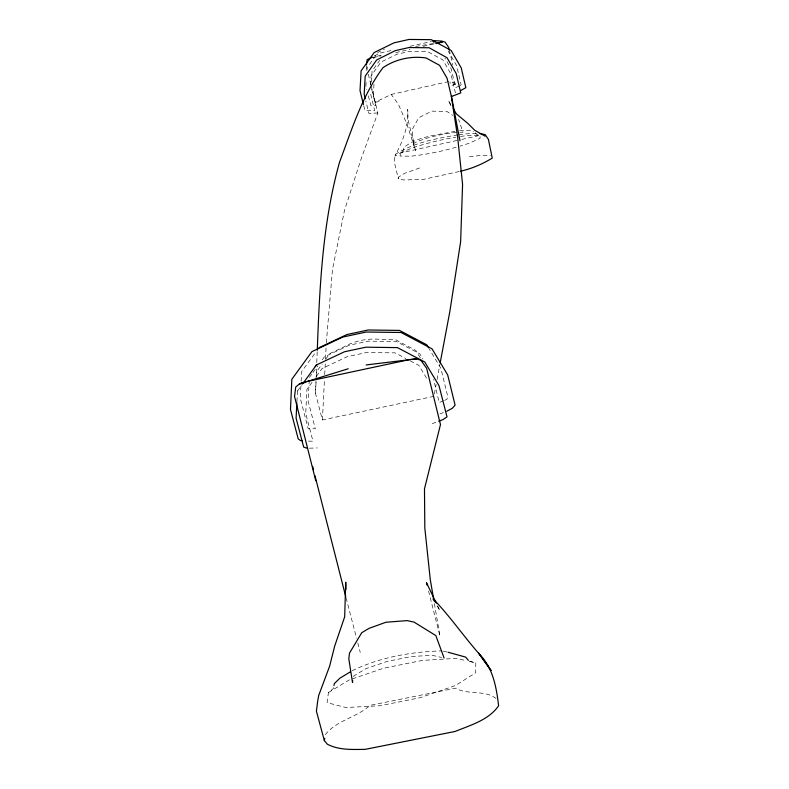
<?xml version="1.0" encoding="UTF-8"?>
<svg xmlns="http://www.w3.org/2000/svg" width="789" height="789" viewBox="0 0 789 789"><rect width="100%" height="100%" fill="white"/><g stroke="black" fill="none" stroke-linecap="round" stroke-linejoin="round"><path stroke-width="0.59" stroke-dasharray="3.94 2.96" d="M469.041 661.143L475.787 662.849L475.708 672.761L455.48 685.523L420.35 697.654L380.051 705.741L345.858 707.536L327.09 702.654L328.431 692.545L333.372 688.501L333.747 686.558M433.881 396.334L322.405 419.965L315.482 393.307L315.994 381.018M316.044 379.795L316.507 368.739M316.764 362.595L317.227 351.539M296.92 401.66L297.453 390.999L298.982 388.869M300.895 386.146L300.293 398.287L308.213 428.802L315.324 428.752L308.154 401.256L309.12 382.182M301.142 381.294L301.625 371.589L316.133 351.677M322.405 419.965L324.457 379.568M324.703 374.667L325.453 359.971M325.512 358.748L326.074 347.732M326.33 342.83L332.475 269.483L344.507 210.298L361.342 158.313L377.832 112.955L373.394 94.759L374.035 83.397M315.482 393.307L316.103 381.274M316.35 376.452L316.606 371.639L322.159 364.035M366.116 82.421L365.918 85.991L366.786 89.551M366.777 70.527L366.915 68.15L378.247 52.173L384.588 49.056M370.554 85.133L371.067 75.961L380.9 62.124L397.064 54.204L409.452 51.413L427.599 51.601L442.787 59.846L450.933 73.91L455.312 92.53L458.517 91.327M371.451 82.095L372.073 71.069L379.726 60.289M459.178 171.538L421.02 179.941C413.614 178.314 405.645 181.569 398.376 178.807L398.484 177.101L404.274 173.472L421.947 167.14M455.075 131.309C438.191 134.998 417.056 136.122 403.682 147.77L403.14 150.63L400.437 153.096L400.053 156.035L410.438 156.222A67.292 15.247 -13.4 0 0 458.902 146.478M434.335 393.938L436.139 384.371M437.037 379.588L439.956 364.045M460.411 85.823L461.101 84.699L456.634 65.645L448.191 51.038M297.453 390.999L302.434 384.174M309.367 377.418L312.227 373.503M312.937 372.526L317.937 365.672M322.228 359.804L324.368 356.875L349.083 345.266L368.246 341.144L396.374 341.529L419.787 353.817L422.943 359.064M325.63 359.281L329.802 353.571L343.028 347.347A60.142 56.68 7 0 1 380.278 339.349L395.19 339.546L415.813 350.424L420.645 358.453M312.01 382.349L306.941 389.283L305.718 413.416L312.986 441.248L307.454 441.081M316.35 376.402L322.139 368.483L347.338 356.638L366.688 352.486L395.092 352.87L405.901 358.571M325.324 734.648C336.785 720.091 356.865 717.418 370.1 705.346L455.657 688.176C467.897 695.434 485.077 689.32 496.528 698.857M328.431 692.545L349.083 680L383.365 668.283L422.391 660.403L456.16 658.381L465.402 660.482M353.186 676.38L365.879 668.678L387.093 661.438L411.276 656.547L432.106 655.284L441.682 657.474M352.239 670.709C379.992 657.257 411.316 651.704 442.047 650.886M371.146 85.893L375.14 102.264L391.216 94.433L448.754 81.553M374.164 55.92L380.328 53.001L393.405 50.052M400.437 153.096L411.375 148.224A69.659 16.332 -13.5 0 1 455.795 137.197M443.526 400.773L439.217 402.518L433.555 379.43M444.601 400.339L446.761 399.461L447.856 396.897L440.883 368.335L429.216 348.896M439.986 413.89L443.379 412.558M432.283 423.683L437.639 421.651M459.445 86.159L455.569 87.51L451.239 69.037L444.888 58.08M370.465 58.189L382.113 54.826M452.038 85.261L457.255 83.89L449.947 81.287L450.124 83.555M410.053 46.295L431.455 41.472M372.901 57.715L381.284 55.822M395.664 52.577L410.033 49.342M423.22 46.373L436.396 43.405M456.959 140.472L400.595 152.958L394.954 156.123C402.4 141.783 409.156 125.905 407.686 109.444L407.952 119.257L415.527 150.679L406.887 124.011L398.465 104.355L391.216 94.433M461.752 139.416L478.538 135.698M375.14 102.264L379.923 101.386M415.675 46.443L433.881 43.444M457.778 134.899C436.297 138.44 413.683 142.612 395.092 154.516L394.244 161.844L398.376 178.807M459.583 130.649L470.303 130.382L473.548 131.625M456.496 132.207C442.008 134.229 427.283 136.872 413.959 143.134L413.752 144.92L412.065 129.721L418.791 117.689L431.859 111.15L446.89 111.427L452.748 115.401M458.863 134.732L470.017 133.489L478.716 133.519M469.366 156.666L481.842 155.354L490.383 155.601M377.832 112.955L368.897 113.438L365.849 101.002M309.456 448.191L317.356 447.935M459.75 132.236L463.005 132.256L458.606 119.376M443.24 651.152L446.84 651.961M470.017 661.537L475.787 662.849M478.262 134.919L476.448 134.386L474.633 132.039M410.231 360.849L418.88 365.406L428.032 380.584M433.161 42.152L438.309 44.953M450.805 104.552L448.31 100.381L451.614 107.334M437.067 605.705L439.937 610.676L437.353 605.301M346.095 597.954L356.569 638.222M357.802 642.966L360.267 652.444M428.575 591.04L439.986 636.269L434.394 603.624M363.709 105.627L364.932 110.47L374.696 110.539L370.169 92.007M366.283 66.02L367.141 69.531M368.285 74.205L370.86 84.729M371.737 89.295L375.663 105.371L370.998 105.815L368.236 95.469M449.266 49.815L452.847 65.093M460.47 136.467A69.659 16.332 -13.5 0 1 469.445 135.353L480.077 135.452L480.057 138.312L469.248 143.203A67.292 15.247 -13.4 0 1 460.086 146.123"/><path stroke-width="1.18" d="M317.277 350.306C319.624 287.127 322.425 223.336 339.566 162.12C351.736 129.781 362.121 95.686 382.99 67.657A60.211 58.692 6.7 0 1 426.04 57.972L439.572 65.319L447.077 78.249L451.377 96.534L457.62 136.97L462.581 184.34L460.638 241.582L449.868 311.418L440.183 362.841M296.861 402.844L296.102 418.239L303.686 447.116L307.197 448.27M352.722 680.473L352.496 682.515L348.817 658.795L349.507 653.085L361.757 632.699L369.045 628.369L385.929 622.255L407.163 620.608L413.969 622.077L435.834 635.569L444.079 658.026M366.421 64.984L367.102 59.786L372.181 56.936M434.769 601.731L433.043 598.743C450.647 616.83 464.613 637.867 481.546 656.527C493.47 670.019 496.547 688.481 498.609 705.78C488.726 720.091 470.54 725.14 455.194 731.442L365.228 749.353C352.555 749.501 338.954 750.3 327.386 744.244L324.338 740.585L324.733 738.208M333.934 685.582L334.309 683.629L339.891 678.185L350.188 671.952M315.235 366.619L316.428 364.962L344.438 351.776L365.849 347.19L397.439 347.614L424.788 362.023L439.009 385.673L447.008 416.858L442.994 419.61L438.714 421.237M303.144 383.198L316.428 364.962M446.771 411.227L452.284 408.308L455.105 405.151L447.679 374.923L432.047 348.856L401.039 332.485L366.244 332.021L342.781 337.071L311.941 351.618L291.841 379.282L290.48 409.481L298.222 438.901L300.293 440.44L302.305 440.716M319.032 347.693L346.864 334.566L368.118 329.989L399.49 330.413L426.76 344.803L428.605 347.87M460.539 90.646L465.845 87.678L461.23 67.913L451.121 50.457L431.287 39.677L409.008 39.45L393.958 42.853L374.124 52.577L361.115 70.862L360.021 90.617L363.433 104.473M451.377 96.534L460.746 92.924L456.22 73.604L447.038 57.745L429.157 47.764L408.988 47.547L395.299 50.634L376.688 59.944L365.199 76.138L364.183 94.226L365.297 98.743M348.205 368.779L299.504 383.849L295.717 387.004L294.544 396.443L315.768 480.767M432.638 41.206L435.015 40.663L441.939 41.117L445.164 42.192L448.714 47.468L449.266 49.815M436.396 43.405L442.382 42.054L436.317 43.05M460.372 171.272C471.516 168.728 482.483 164.102 492.257 158.096L488.401 139.377L485.146 134.574L479.87 133.558M304.278 382.823L299.504 383.849L305.353 381.846L409.669 359.567L416.523 358.857L420.902 360.277L426.642 368.295L440.479 424.571L424.482 488.825L424.817 528.068L430.261 579.442L433.358 597.579M414.136 359.36L416.523 358.857L366.155 364.942M448.034 652.237L465.678 657.109L468.37 660.334M485.048 136.172L474.712 130.244L467.828 123.39L456.417 113.932L453.3 108.724M436.317 603.151L426.474 582.706L427.076 585.093M324.338 740.585L316.409 711.165L317.681 701.165L318.657 695.573L329.615 666.222L334.674 646.142L344.675 616.801L345.73 582.203L345.967 589.462M345.779 596.77L314.998 475.787M312.671 466.378L313.539 469.899M459.987 140.827L451.416 96.12M491.005 670.433L478.509 652.937L491.005 670.433"/></g></svg>
